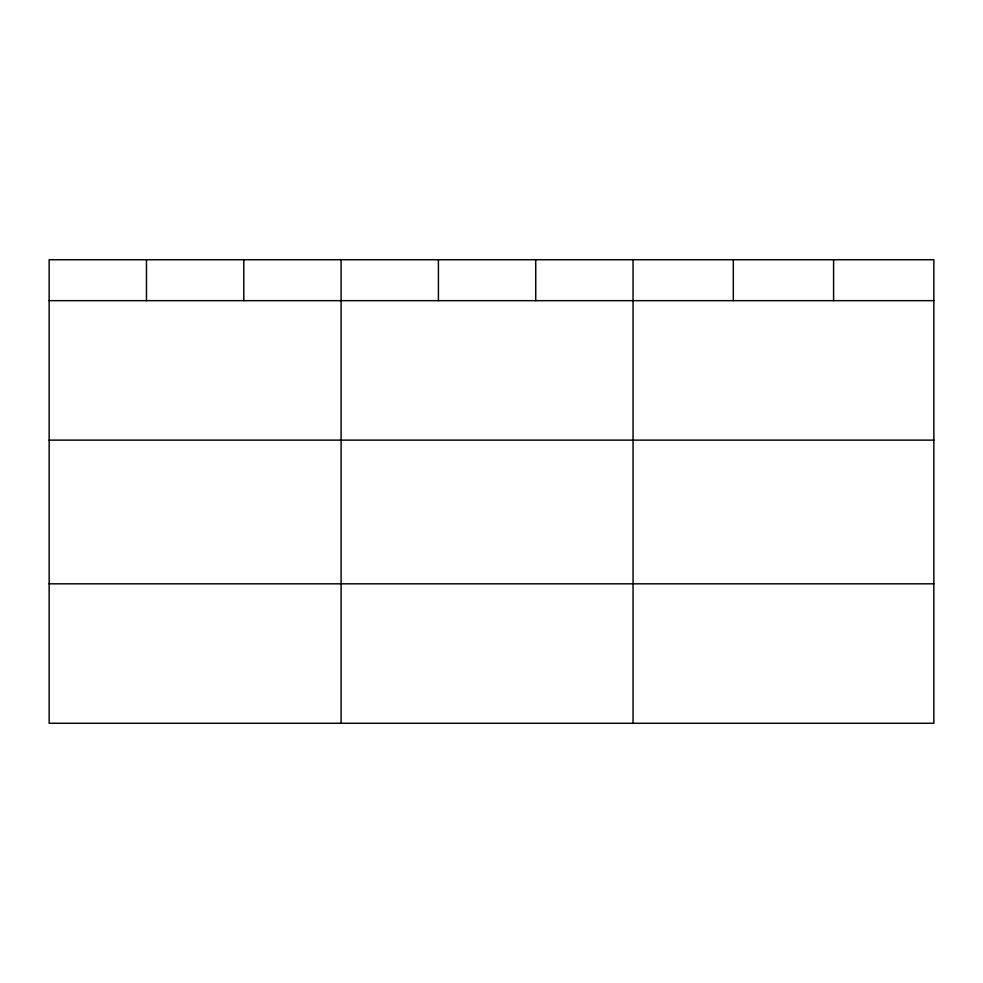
<?xml version="1.0" encoding="UTF-8"?>
<svg xmlns="http://www.w3.org/2000/svg" width="983" height="983" viewBox="0 0 983 983"><rect width="100%" height="100%" fill="white"/><g stroke="black" fill="none" stroke-linecap="round" stroke-linejoin="round"><path stroke-width="1.47" d="M933.85 440.126L933.85 259.721L49.15 259.721L49.15 723.279L933.85 723.279L933.85 440.126L49.15 440.126M49.15 300.663L933.85 300.663M49.15 583.816L933.85 583.816M833.584 259.721L833.584 300.663M733.318 259.721L733.318 300.663M633.052 259.721L633.052 723.279M535.735 259.721L535.735 300.663M438.418 259.721L438.418 300.663M341.101 259.721L341.101 723.279M243.784 259.721L243.784 300.663M146.467 259.721L146.467 300.663"/></g></svg>
